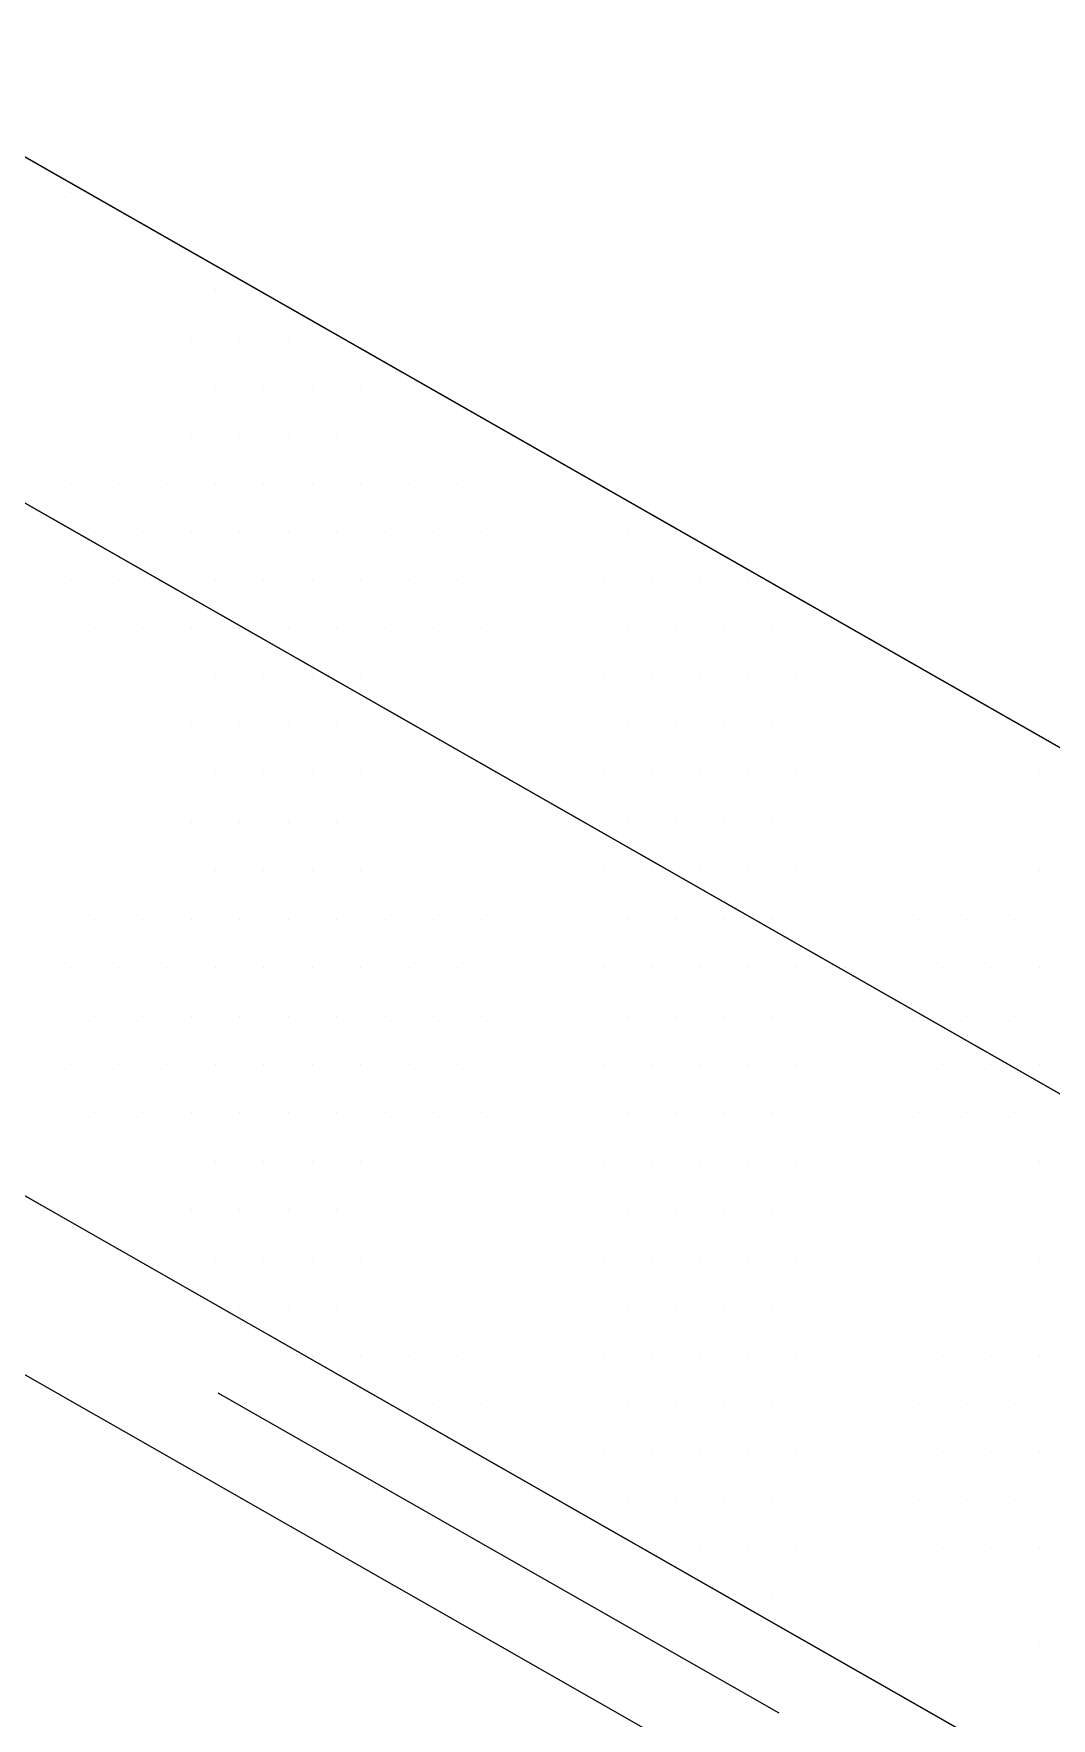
# Model space of a CAD drawing. Extents: x -1279 to 5791, y -3809 to 1769.
# Drawn here: x 777.91 to 806.26, y -2512.97 to -2466.01 of the extents above; entities that cross this region are included whole.
import ezdxf

# ---------------------------------------------------------------- set-up
doc = ezdxf.new("R2010")
doc.units = 0
doc.header["$MEASUREMENT"] = 0
doc.linetypes.add('AI-Linetype-46', pattern=[27, 18, -9])
for name, color, linetype, lineweight in [('.ATI-HATCH', 7, 'Continuous', 0), ('G-ANNO-TTLB', 7, 'Continuous', 0), ('TYVEK', 7, 'Continuous', 0)]:
    doc.layers.add(name, color=color, linetype=linetype, lineweight=lineweight)

# ---------------------------------------------------------------- blocks, each defined once
blk = doc.blocks.new('Block_79')
at = {"layer": '.ATI-HATCH'}
for points, knots in [([(763.448, -2461.326), (763.448, -2461.326), (755.049, -2466.185), (755.049, -2466.185), (755.049, -2466.185), (827.469, -2507.538), (827.469, -2507.538), (827.469, -2507.538), (828.188, -2498.294), (828.188, -2498.294), (828.188, -2498.294), (763.448, -2461.326), (763.448, -2461.326)], [0, 0, 0, 0, 1, 1, 1, 2, 2, 2, 3, 3, 3, 4, 4, 4, 4]), ([(755.049, -2466.185), (755.049, -2466.185), (746.651, -2471.044), (746.651, -2471.044), (746.651, -2471.044), (738.252, -2475.902), (738.252, -2475.902), (738.252, -2475.902), (872.648, -2552.645), (872.648, -2552.645), (872.648, -2552.645), (889.444, -2542.927), (889.444, -2542.927), (889.444, -2542.927), (755.049, -2466.185), (755.049, -2466.185)], [0, 0, 0, 0, 1, 1, 1, 2, 2, 2, 3, 3, 3, 4, 4, 4, 5, 5, 5, 5])]:
    blk.add_open_spline(points, degree=3, knots=knots, dxfattribs=at)
at = {"layer": '.ATI-HATCH', "color": 8, "lineweight": 0, "true_color": 0x808080}
for points in [[(778.926, -2470.444), (778.926, -2470.444), (778.926, -2470.444), (778.926, -2470.444)], [(778.251, -2471.794), (778.251, -2471.794), (778.251, -2471.794), (778.251, -2471.794)], [(779.601, -2471.794), (779.601, -2471.794), (779.601, -2471.794), (779.601, -2471.794)], [(780.951, -2471.794), (780.951, -2471.794), (780.951, -2471.794), (780.951, -2471.794)], [(778.926, -2473.144), (778.926, -2473.144), (778.926, -2473.144), (778.926, -2473.144)], [(780.276, -2473.144), (780.276, -2473.144), (780.276, -2473.144), (780.276, -2473.144)], [(781.626, -2473.144), (781.626, -2473.144), (781.626, -2473.144), (781.626, -2473.144)], [(782.976, -2473.144), (782.976, -2473.144), (782.976, -2473.144), (782.976, -2473.144)], [(778.251, -2474.494), (778.251, -2474.494), (778.251, -2474.494), (778.251, -2474.494)], [(779.601, -2474.494), (779.601, -2474.494), (779.601, -2474.494), (779.601, -2474.494)], [(780.951, -2474.494), (780.951, -2474.494), (780.951, -2474.494), (780.951, -2474.494)], [(782.301, -2474.494), (782.301, -2474.494), (782.301, -2474.494), (782.301, -2474.494)], [(783.651, -2474.494), (783.651, -2474.494), (783.651, -2474.494), (783.651, -2474.494)], [(785.001, -2474.494), (785.001, -2474.494), (785.001, -2474.494), (785.001, -2474.494)], [(786.351, -2474.494), (786.351, -2474.494), (786.351, -2474.494), (786.351, -2474.494)], [(778.926, -2475.844), (778.926, -2475.844), (778.926, -2475.844), (778.926, -2475.844)], [(780.276, -2475.844), (780.276, -2475.844), (780.276, -2475.844), (780.276, -2475.844)], [(781.626, -2475.844), (781.626, -2475.844), (781.626, -2475.844), (781.626, -2475.844)], [(782.976, -2475.844), (782.976, -2475.844), (782.976, -2475.844), (782.976, -2475.844)], [(784.326, -2475.844), (784.326, -2475.844), (784.326, -2475.844), (784.326, -2475.844)], [(785.676, -2475.844), (785.676, -2475.844), (785.676, -2475.844), (785.676, -2475.844)], [(787.026, -2475.844), (787.026, -2475.844), (787.026, -2475.844), (787.026, -2475.844)], [(788.376, -2475.844), (788.376, -2475.844), (788.376, -2475.844), (788.376, -2475.844)], [(778.251, -2477.194), (778.251, -2477.194), (778.251, -2477.194), (778.251, -2477.194)], [(779.601, -2477.194), (779.601, -2477.194), (779.601, -2477.194), (779.601, -2477.194)], [(780.951, -2477.194), (780.951, -2477.194), (780.951, -2477.194), (780.951, -2477.194)], [(782.301, -2477.194), (782.301, -2477.194), (782.301, -2477.194), (782.301, -2477.194)], [(783.651, -2477.194), (783.651, -2477.194), (783.651, -2477.194), (783.651, -2477.194)], [(785.001, -2477.194), (785.001, -2477.194), (785.001, -2477.194), (785.001, -2477.194)], [(786.351, -2477.194), (786.351, -2477.194), (786.351, -2477.194), (786.351, -2477.194)], [(787.701, -2477.194), (787.701, -2477.194), (787.701, -2477.194), (787.701, -2477.194)], [(789.051, -2477.194), (789.051, -2477.194), (789.051, -2477.194), (789.051, -2477.194)], [(790.401, -2477.194), (790.401, -2477.194), (790.401, -2477.194), (790.401, -2477.194)], [(778.926, -2478.544), (778.926, -2478.544), (778.926, -2478.544), (778.926, -2478.544)], [(780.276, -2478.544), (780.276, -2478.544), (780.276, -2478.544), (780.276, -2478.544)], [(781.626, -2478.544), (781.626, -2478.544), (781.626, -2478.544), (781.626, -2478.544)], [(782.976, -2478.544), (782.976, -2478.544), (782.976, -2478.544), (782.976, -2478.544)], [(784.326, -2478.544), (784.326, -2478.544), (784.326, -2478.544), (784.326, -2478.544)], [(785.676, -2478.544), (785.676, -2478.544), (785.676, -2478.544), (785.676, -2478.544)], [(787.026, -2478.544), (787.026, -2478.544), (787.026, -2478.544), (787.026, -2478.544)], [(788.376, -2478.544), (788.376, -2478.544), (788.376, -2478.544), (788.376, -2478.544)], [(789.726, -2478.544), (789.726, -2478.544), (789.726, -2478.544), (789.726, -2478.544)], [(791.076, -2478.544), (791.076, -2478.544), (791.076, -2478.544), (791.076, -2478.544)], [(792.426, -2478.544), (792.426, -2478.544), (792.426, -2478.544), (792.426, -2478.544)], [(778.251, -2479.894), (778.251, -2479.894), (778.251, -2479.894), (778.251, -2479.894)], [(779.601, -2479.894), (779.601, -2479.894), (779.601, -2479.894), (779.601, -2479.894)], [(780.951, -2479.894), (780.951, -2479.894), (780.951, -2479.894), (780.951, -2479.894)], [(782.301, -2479.894), (782.301, -2479.894), (782.301, -2479.894), (782.301, -2479.894)], [(783.651, -2479.894), (783.651, -2479.894), (783.651, -2479.894), (783.651, -2479.894)], [(785.001, -2479.894), (785.001, -2479.894), (785.001, -2479.894), (785.001, -2479.894)], [(786.351, -2479.894), (786.351, -2479.894), (786.351, -2479.894), (786.351, -2479.894)], [(787.701, -2479.894), (787.701, -2479.894), (787.701, -2479.894), (787.701, -2479.894)], [(789.051, -2479.894), (789.051, -2479.894), (789.051, -2479.894), (789.051, -2479.894)], [(790.401, -2479.894), (790.401, -2479.894), (790.401, -2479.894), (790.401, -2479.894)], [(791.751, -2479.894), (791.751, -2479.894), (791.751, -2479.894), (791.751, -2479.894)], [(793.101, -2479.894), (793.101, -2479.894), (793.101, -2479.894), (793.101, -2479.894)], [(794.451, -2479.894), (794.451, -2479.894), (794.451, -2479.894), (794.451, -2479.894)], [(795.801, -2479.894), (795.801, -2479.894), (795.801, -2479.894), (795.801, -2479.894)], [(778.926, -2481.244), (778.926, -2481.244), (778.926, -2481.244), (778.926, -2481.244)], [(780.276, -2481.244), (780.276, -2481.244), (780.276, -2481.244), (780.276, -2481.244)], [(781.626, -2481.244), (781.626, -2481.244), (781.626, -2481.244), (781.626, -2481.244)], [(782.976, -2481.244), (782.976, -2481.244), (782.976, -2481.244), (782.976, -2481.244)], [(784.326, -2481.244), (784.326, -2481.244), (784.326, -2481.244), (784.326, -2481.244)], [(785.676, -2481.244), (785.676, -2481.244), (785.676, -2481.244), (785.676, -2481.244)], [(787.026, -2481.244), (787.026, -2481.244), (787.026, -2481.244), (787.026, -2481.244)], [(788.376, -2481.244), (788.376, -2481.244), (788.376, -2481.244), (788.376, -2481.244)], [(789.726, -2481.244), (789.726, -2481.244), (789.726, -2481.244), (789.726, -2481.244)], [(791.076, -2481.244), (791.076, -2481.244), (791.076, -2481.244), (791.076, -2481.244)], [(792.426, -2481.244), (792.426, -2481.244), (792.426, -2481.244), (792.426, -2481.244)], [(793.776, -2481.244), (793.776, -2481.244), (793.776, -2481.244), (793.776, -2481.244)], [(795.126, -2481.244), (795.126, -2481.244), (795.126, -2481.244), (795.126, -2481.244)], [(796.476, -2481.244), (796.476, -2481.244), (796.476, -2481.244), (796.476, -2481.244)], [(797.826, -2481.244), (797.826, -2481.244), (797.826, -2481.244), (797.826, -2481.244)], [(778.251, -2482.594), (778.251, -2482.594), (778.251, -2482.594), (778.251, -2482.594)], [(779.601, -2482.594), (779.601, -2482.594), (779.601, -2482.594), (779.601, -2482.594)], [(780.951, -2482.594), (780.951, -2482.594), (780.951, -2482.594), (780.951, -2482.594)], [(782.301, -2482.594), (782.301, -2482.594), (782.301, -2482.594), (782.301, -2482.594)], [(783.651, -2482.594), (783.651, -2482.594), (783.651, -2482.594), (783.651, -2482.594)], [(785.001, -2482.594), (785.001, -2482.594), (785.001, -2482.594), (785.001, -2482.594)], [(786.351, -2482.594), (786.351, -2482.594), (786.351, -2482.594), (786.351, -2482.594)], [(787.701, -2482.594), (787.701, -2482.594), (787.701, -2482.594), (787.701, -2482.594)], [(789.051, -2482.594), (789.051, -2482.594), (789.051, -2482.594), (789.051, -2482.594)], [(790.401, -2482.594), (790.401, -2482.594), (790.401, -2482.594), (790.401, -2482.594)], [(791.751, -2482.594), (791.751, -2482.594), (791.751, -2482.594), (791.751, -2482.594)], [(793.101, -2482.594), (793.101, -2482.594), (793.101, -2482.594), (793.101, -2482.594)], [(794.451, -2482.594), (794.451, -2482.594), (794.451, -2482.594), (794.451, -2482.594)], [(795.801, -2482.594), (795.801, -2482.594), (795.801, -2482.594), (795.801, -2482.594)], [(797.151, -2482.594), (797.151, -2482.594), (797.151, -2482.594), (797.151, -2482.594)], [(798.501, -2482.594), (798.501, -2482.594), (798.501, -2482.594), (798.501, -2482.594)], [(799.851, -2482.594), (799.851, -2482.594), (799.851, -2482.594), (799.851, -2482.594)], [(778.926, -2483.944), (778.926, -2483.944), (778.926, -2483.944), (778.926, -2483.944)], [(780.276, -2483.944), (780.276, -2483.944), (780.276, -2483.944), (780.276, -2483.944)], [(781.626, -2483.944), (781.626, -2483.944), (781.626, -2483.944), (781.626, -2483.944)], [(782.976, -2483.944), (782.976, -2483.944), (782.976, -2483.944), (782.976, -2483.944)], [(784.326, -2483.944), (784.326, -2483.944), (784.326, -2483.944), (784.326, -2483.944)], [(785.676, -2483.944), (785.676, -2483.944), (785.676, -2483.944), (785.676, -2483.944)], [(787.026, -2483.944), (787.026, -2483.944), (787.026, -2483.944), (787.026, -2483.944)], [(788.376, -2483.944), (788.376, -2483.944), (788.376, -2483.944), (788.376, -2483.944)], [(789.726, -2483.944), (789.726, -2483.944), (789.726, -2483.944), (789.726, -2483.944)], [(791.076, -2483.944), (791.076, -2483.944), (791.076, -2483.944), (791.076, -2483.944)], [(792.426, -2483.944), (792.426, -2483.944), (792.426, -2483.944), (792.426, -2483.944)], [(793.776, -2483.944), (793.776, -2483.944), (793.776, -2483.944), (793.776, -2483.944)], [(795.126, -2483.944), (795.126, -2483.944), (795.126, -2483.944), (795.126, -2483.944)], [(796.476, -2483.944), (796.476, -2483.944), (796.476, -2483.944), (796.476, -2483.944)], [(797.826, -2483.944), (797.826, -2483.944), (797.826, -2483.944), (797.826, -2483.944)], [(799.176, -2483.944), (799.176, -2483.944), (799.176, -2483.944), (799.176, -2483.944)], [(800.526, -2483.944), (800.526, -2483.944), (800.526, -2483.944), (800.526, -2483.944)], [(801.876, -2483.944), (801.876, -2483.944), (801.876, -2483.944), (801.876, -2483.944)], [(778.251, -2485.294), (778.251, -2485.294), (778.251, -2485.294), (778.251, -2485.294)], [(779.601, -2485.294), (779.601, -2485.294), (779.601, -2485.294), (779.601, -2485.294)], [(780.951, -2485.294), (780.951, -2485.294), (780.951, -2485.294), (780.951, -2485.294)], [(782.301, -2485.294), (782.301, -2485.294), (782.301, -2485.294), (782.301, -2485.294)], [(783.651, -2485.294), (783.651, -2485.294), (783.651, -2485.294), (783.651, -2485.294)], [(785.001, -2485.294), (785.001, -2485.294), (785.001, -2485.294), (785.001, -2485.294)], [(786.351, -2485.294), (786.351, -2485.294), (786.351, -2485.294), (786.351, -2485.294)], [(787.701, -2485.294), (787.701, -2485.294), (787.701, -2485.294), (787.701, -2485.294)], [(789.051, -2485.294), (789.051, -2485.294), (789.051, -2485.294), (789.051, -2485.294)], [(790.401, -2485.294), (790.401, -2485.294), (790.401, -2485.294), (790.401, -2485.294)], [(791.751, -2485.294), (791.751, -2485.294), (791.751, -2485.294), (791.751, -2485.294)], [(793.101, -2485.294), (793.101, -2485.294), (793.101, -2485.294), (793.101, -2485.294)], [(794.451, -2485.294), (794.451, -2485.294), (794.451, -2485.294), (794.451, -2485.294)], [(795.801, -2485.294), (795.801, -2485.294), (795.801, -2485.294), (795.801, -2485.294)], [(797.151, -2485.294), (797.151, -2485.294), (797.151, -2485.294), (797.151, -2485.294)], [(798.501, -2485.294), (798.501, -2485.294), (798.501, -2485.294), (798.501, -2485.294)], [(799.851, -2485.294), (799.851, -2485.294), (799.851, -2485.294), (799.851, -2485.294)], [(801.201, -2485.294), (801.201, -2485.294), (801.201, -2485.294), (801.201, -2485.294)], [(802.551, -2485.294), (802.551, -2485.294), (802.551, -2485.294), (802.551, -2485.294)], [(803.901, -2485.294), (803.901, -2485.294), (803.901, -2485.294), (803.901, -2485.294)], [(805.251, -2485.294), (805.251, -2485.294), (805.251, -2485.294), (805.251, -2485.294)], [(778.926, -2486.644), (778.926, -2486.644), (778.926, -2486.644), (778.926, -2486.644)], [(780.276, -2486.644), (780.276, -2486.644), (780.276, -2486.644), (780.276, -2486.644)], [(781.626, -2486.644), (781.626, -2486.644), (781.626, -2486.644), (781.626, -2486.644)], [(782.976, -2486.644), (782.976, -2486.644), (782.976, -2486.644), (782.976, -2486.644)], [(784.326, -2486.644), (784.326, -2486.644), (784.326, -2486.644), (784.326, -2486.644)], [(785.676, -2486.644), (785.676, -2486.644), (785.676, -2486.644), (785.676, -2486.644)], [(787.026, -2486.644), (787.026, -2486.644), (787.026, -2486.644), (787.026, -2486.644)], [(788.376, -2486.644), (788.376, -2486.644), (788.376, -2486.644), (788.376, -2486.644)], [(789.726, -2486.644), (789.726, -2486.644), (789.726, -2486.644), (789.726, -2486.644)], [(791.076, -2486.644), (791.076, -2486.644), (791.076, -2486.644), (791.076, -2486.644)], [(792.426, -2486.644), (792.426, -2486.644), (792.426, -2486.644), (792.426, -2486.644)], [(793.776, -2486.644), (793.776, -2486.644), (793.776, -2486.644), (793.776, -2486.644)], [(795.126, -2486.644), (795.126, -2486.644), (795.126, -2486.644), (795.126, -2486.644)], [(796.476, -2486.644), (796.476, -2486.644), (796.476, -2486.644), (796.476, -2486.644)], [(797.826, -2486.644), (797.826, -2486.644), (797.826, -2486.644), (797.826, -2486.644)], [(799.176, -2486.644), (799.176, -2486.644), (799.176, -2486.644), (799.176, -2486.644)], [(800.526, -2486.644), (800.526, -2486.644), (800.526, -2486.644), (800.526, -2486.644)], [(801.876, -2486.644), (801.876, -2486.644), (801.876, -2486.644), (801.876, -2486.644)], [(803.226, -2486.644), (803.226, -2486.644), (803.226, -2486.644), (803.226, -2486.644)], [(804.576, -2486.644), (804.576, -2486.644), (804.576, -2486.644), (804.576, -2486.644)], [(805.926, -2486.644), (805.926, -2486.644), (805.926, -2486.644), (805.926, -2486.644)], [(778.251, -2487.994), (778.251, -2487.994), (778.251, -2487.994), (778.251, -2487.994)], [(779.601, -2487.994), (779.601, -2487.994), (779.601, -2487.994), (779.601, -2487.994)], [(780.951, -2487.994), (780.951, -2487.994), (780.951, -2487.994), (780.951, -2487.994)], [(782.301, -2487.994), (782.301, -2487.994), (782.301, -2487.994), (782.301, -2487.994)], [(783.651, -2487.994), (783.651, -2487.994), (783.651, -2487.994), (783.651, -2487.994)], [(785.001, -2487.994), (785.001, -2487.994), (785.001, -2487.994), (785.001, -2487.994)], [(786.351, -2487.994), (786.351, -2487.994), (786.351, -2487.994), (786.351, -2487.994)], [(787.701, -2487.994), (787.701, -2487.994), (787.701, -2487.994), (787.701, -2487.994)], [(789.051, -2487.994), (789.051, -2487.994), (789.051, -2487.994), (789.051, -2487.994)], [(790.401, -2487.994), (790.401, -2487.994), (790.401, -2487.994), (790.401, -2487.994)], [(791.751, -2487.994), (791.751, -2487.994), (791.751, -2487.994), (791.751, -2487.994)], [(793.101, -2487.994), (793.101, -2487.994), (793.101, -2487.994), (793.101, -2487.994)], [(794.451, -2487.994), (794.451, -2487.994), (794.451, -2487.994), (794.451, -2487.994)], [(795.801, -2487.994), (795.801, -2487.994), (795.801, -2487.994), (795.801, -2487.994)], [(797.151, -2487.994), (797.151, -2487.994), (797.151, -2487.994), (797.151, -2487.994)], [(798.501, -2487.994), (798.501, -2487.994), (798.501, -2487.994), (798.501, -2487.994)], [(799.851, -2487.994), (799.851, -2487.994), (799.851, -2487.994), (799.851, -2487.994)], [(801.201, -2487.994), (801.201, -2487.994), (801.201, -2487.994), (801.201, -2487.994)], [(802.551, -2487.994), (802.551, -2487.994), (802.551, -2487.994), (802.551, -2487.994)], [(803.901, -2487.994), (803.901, -2487.994), (803.901, -2487.994), (803.901, -2487.994)], [(805.251, -2487.994), (805.251, -2487.994), (805.251, -2487.994), (805.251, -2487.994)], [(778.926, -2489.344), (778.926, -2489.344), (778.926, -2489.344), (778.926, -2489.344)], [(780.276, -2489.344), (780.276, -2489.344), (780.276, -2489.344), (780.276, -2489.344)], [(781.626, -2489.344), (781.626, -2489.344), (781.626, -2489.344), (781.626, -2489.344)], [(782.976, -2489.344), (782.976, -2489.344), (782.976, -2489.344), (782.976, -2489.344)], [(784.326, -2489.344), (784.326, -2489.344), (784.326, -2489.344), (784.326, -2489.344)], [(785.676, -2489.344), (785.676, -2489.344), (785.676, -2489.344), (785.676, -2489.344)], [(787.026, -2489.344), (787.026, -2489.344), (787.026, -2489.344), (787.026, -2489.344)], [(788.376, -2489.344), (788.376, -2489.344), (788.376, -2489.344), (788.376, -2489.344)], [(789.726, -2489.344), (789.726, -2489.344), (789.726, -2489.344), (789.726, -2489.344)], [(791.076, -2489.344), (791.076, -2489.344), (791.076, -2489.344), (791.076, -2489.344)], [(792.426, -2489.344), (792.426, -2489.344), (792.426, -2489.344), (792.426, -2489.344)], [(793.776, -2489.344), (793.776, -2489.344), (793.776, -2489.344), (793.776, -2489.344)], [(795.126, -2489.344), (795.126, -2489.344), (795.126, -2489.344), (795.126, -2489.344)], [(796.476, -2489.344), (796.476, -2489.344), (796.476, -2489.344), (796.476, -2489.344)], [(797.826, -2489.344), (797.826, -2489.344), (797.826, -2489.344), (797.826, -2489.344)], [(799.176, -2489.344), (799.176, -2489.344), (799.176, -2489.344), (799.176, -2489.344)], [(800.526, -2489.344), (800.526, -2489.344), (800.526, -2489.344), (800.526, -2489.344)], [(801.876, -2489.344), (801.876, -2489.344), (801.876, -2489.344), (801.876, -2489.344)], [(803.226, -2489.344), (803.226, -2489.344), (803.226, -2489.344), (803.226, -2489.344)], [(804.576, -2489.344), (804.576, -2489.344), (804.576, -2489.344), (804.576, -2489.344)], [(805.926, -2489.344), (805.926, -2489.344), (805.926, -2489.344), (805.926, -2489.344)], [(778.251, -2490.694), (778.251, -2490.694), (778.251, -2490.694), (778.251, -2490.694)], [(779.601, -2490.694), (779.601, -2490.694), (779.601, -2490.694), (779.601, -2490.694)], [(780.951, -2490.694), (780.951, -2490.694), (780.951, -2490.694), (780.951, -2490.694)], [(782.301, -2490.694), (782.301, -2490.694), (782.301, -2490.694), (782.301, -2490.694)], [(783.651, -2490.694), (783.651, -2490.694), (783.651, -2490.694), (783.651, -2490.694)], [(785.001, -2490.694), (785.001, -2490.694), (785.001, -2490.694), (785.001, -2490.694)], [(786.351, -2490.694), (786.351, -2490.694), (786.351, -2490.694), (786.351, -2490.694)], [(787.701, -2490.694), (787.701, -2490.694), (787.701, -2490.694), (787.701, -2490.694)], [(789.051, -2490.694), (789.051, -2490.694), (789.051, -2490.694), (789.051, -2490.694)], [(790.401, -2490.694), (790.401, -2490.694), (790.401, -2490.694), (790.401, -2490.694)], [(791.751, -2490.694), (791.751, -2490.694), (791.751, -2490.694), (791.751, -2490.694)], [(793.101, -2490.694), (793.101, -2490.694), (793.101, -2490.694), (793.101, -2490.694)], [(794.451, -2490.694), (794.451, -2490.694), (794.451, -2490.694), (794.451, -2490.694)], [(795.801, -2490.694), (795.801, -2490.694), (795.801, -2490.694), (795.801, -2490.694)], [(797.151, -2490.694), (797.151, -2490.694), (797.151, -2490.694), (797.151, -2490.694)], [(798.501, -2490.694), (798.501, -2490.694), (798.501, -2490.694), (798.501, -2490.694)], [(799.851, -2490.694), (799.851, -2490.694), (799.851, -2490.694), (799.851, -2490.694)], [(801.201, -2490.694), (801.201, -2490.694), (801.201, -2490.694), (801.201, -2490.694)], [(802.551, -2490.694), (802.551, -2490.694), (802.551, -2490.694), (802.551, -2490.694)], [(803.901, -2490.694), (803.901, -2490.694), (803.901, -2490.694), (803.901, -2490.694)], [(805.251, -2490.694), (805.251, -2490.694), (805.251, -2490.694), (805.251, -2490.694)], [(778.926, -2492.044), (778.926, -2492.044), (778.926, -2492.044), (778.926, -2492.044)], [(780.276, -2492.044), (780.276, -2492.044), (780.276, -2492.044), (780.276, -2492.044)], [(781.626, -2492.044), (781.626, -2492.044), (781.626, -2492.044), (781.626, -2492.044)], [(782.976, -2492.044), (782.976, -2492.044), (782.976, -2492.044), (782.976, -2492.044)], [(784.326, -2492.044), (784.326, -2492.044), (784.326, -2492.044), (784.326, -2492.044)], [(785.676, -2492.044), (785.676, -2492.044), (785.676, -2492.044), (785.676, -2492.044)], [(787.026, -2492.044), (787.026, -2492.044), (787.026, -2492.044), (787.026, -2492.044)], [(788.376, -2492.044), (788.376, -2492.044), (788.376, -2492.044), (788.376, -2492.044)], [(789.726, -2492.044), (789.726, -2492.044), (789.726, -2492.044), (789.726, -2492.044)], [(791.076, -2492.044), (791.076, -2492.044), (791.076, -2492.044), (791.076, -2492.044)], [(792.426, -2492.044), (792.426, -2492.044), (792.426, -2492.044), (792.426, -2492.044)], [(793.776, -2492.044), (793.776, -2492.044), (793.776, -2492.044), (793.776, -2492.044)], [(795.126, -2492.044), (795.126, -2492.044), (795.126, -2492.044), (795.126, -2492.044)], [(796.476, -2492.044), (796.476, -2492.044), (796.476, -2492.044), (796.476, -2492.044)], [(797.826, -2492.044), (797.826, -2492.044), (797.826, -2492.044), (797.826, -2492.044)], [(799.176, -2492.044), (799.176, -2492.044), (799.176, -2492.044), (799.176, -2492.044)], [(800.526, -2492.044), (800.526, -2492.044), (800.526, -2492.044), (800.526, -2492.044)], [(801.876, -2492.044), (801.876, -2492.044), (801.876, -2492.044), (801.876, -2492.044)], [(803.226, -2492.044), (803.226, -2492.044), (803.226, -2492.044), (803.226, -2492.044)], [(804.576, -2492.044), (804.576, -2492.044), (804.576, -2492.044), (804.576, -2492.044)], [(805.926, -2492.044), (805.926, -2492.044), (805.926, -2492.044), (805.926, -2492.044)], [(778.251, -2493.394), (778.251, -2493.394), (778.251, -2493.394), (778.251, -2493.394)], [(779.601, -2493.394), (779.601, -2493.394), (779.601, -2493.394), (779.601, -2493.394)], [(780.951, -2493.394), (780.951, -2493.394), (780.951, -2493.394), (780.951, -2493.394)], [(782.301, -2493.394), (782.301, -2493.394), (782.301, -2493.394), (782.301, -2493.394)], [(783.651, -2493.394), (783.651, -2493.394), (783.651, -2493.394), (783.651, -2493.394)], [(785.001, -2493.394), (785.001, -2493.394), (785.001, -2493.394), (785.001, -2493.394)], [(786.351, -2493.394), (786.351, -2493.394), (786.351, -2493.394), (786.351, -2493.394)], [(787.701, -2493.394), (787.701, -2493.394), (787.701, -2493.394), (787.701, -2493.394)], [(789.051, -2493.394), (789.051, -2493.394), (789.051, -2493.394), (789.051, -2493.394)], [(790.401, -2493.394), (790.401, -2493.394), (790.401, -2493.394), (790.401, -2493.394)], [(791.751, -2493.394), (791.751, -2493.394), (791.751, -2493.394), (791.751, -2493.394)], [(793.101, -2493.394), (793.101, -2493.394), (793.101, -2493.394), (793.101, -2493.394)], [(794.451, -2493.394), (794.451, -2493.394), (794.451, -2493.394), (794.451, -2493.394)], [(795.801, -2493.394), (795.801, -2493.394), (795.801, -2493.394), (795.801, -2493.394)], [(797.151, -2493.394), (797.151, -2493.394), (797.151, -2493.394), (797.151, -2493.394)], [(798.501, -2493.394), (798.501, -2493.394), (798.501, -2493.394), (798.501, -2493.394)], [(799.851, -2493.394), (799.851, -2493.394), (799.851, -2493.394), (799.851, -2493.394)], [(801.201, -2493.394), (801.201, -2493.394), (801.201, -2493.394), (801.201, -2493.394)], [(802.551, -2493.394), (802.551, -2493.394), (802.551, -2493.394), (802.551, -2493.394)], [(803.901, -2493.394), (803.901, -2493.394), (803.901, -2493.394), (803.901, -2493.394)], [(805.251, -2493.394), (805.251, -2493.394), (805.251, -2493.394), (805.251, -2493.394)], [(778.926, -2494.744), (778.926, -2494.744), (778.926, -2494.744), (778.926, -2494.744)], [(780.276, -2494.744), (780.276, -2494.744), (780.276, -2494.744), (780.276, -2494.744)], [(781.626, -2494.744), (781.626, -2494.744), (781.626, -2494.744), (781.626, -2494.744)], [(782.976, -2494.744), (782.976, -2494.744), (782.976, -2494.744), (782.976, -2494.744)], [(784.326, -2494.744), (784.326, -2494.744), (784.326, -2494.744), (784.326, -2494.744)], [(785.676, -2494.744), (785.676, -2494.744), (785.676, -2494.744), (785.676, -2494.744)], [(787.026, -2494.744), (787.026, -2494.744), (787.026, -2494.744), (787.026, -2494.744)], [(788.376, -2494.744), (788.376, -2494.744), (788.376, -2494.744), (788.376, -2494.744)], [(789.726, -2494.744), (789.726, -2494.744), (789.726, -2494.744), (789.726, -2494.744)], [(791.076, -2494.744), (791.076, -2494.744), (791.076, -2494.744), (791.076, -2494.744)], [(792.426, -2494.744), (792.426, -2494.744), (792.426, -2494.744), (792.426, -2494.744)], [(793.776, -2494.744), (793.776, -2494.744), (793.776, -2494.744), (793.776, -2494.744)], [(795.126, -2494.744), (795.126, -2494.744), (795.126, -2494.744), (795.126, -2494.744)], [(796.476, -2494.744), (796.476, -2494.744), (796.476, -2494.744), (796.476, -2494.744)], [(797.826, -2494.744), (797.826, -2494.744), (797.826, -2494.744), (797.826, -2494.744)], [(799.176, -2494.744), (799.176, -2494.744), (799.176, -2494.744), (799.176, -2494.744)], [(800.526, -2494.744), (800.526, -2494.744), (800.526, -2494.744), (800.526, -2494.744)], [(801.876, -2494.744), (801.876, -2494.744), (801.876, -2494.744), (801.876, -2494.744)], [(803.226, -2494.744), (803.226, -2494.744), (803.226, -2494.744), (803.226, -2494.744)], [(804.576, -2494.744), (804.576, -2494.744), (804.576, -2494.744), (804.576, -2494.744)], [(805.926, -2494.744), (805.926, -2494.744), (805.926, -2494.744), (805.926, -2494.744)], [(778.251, -2496.094), (778.251, -2496.094), (778.251, -2496.094), (778.251, -2496.094)], [(779.601, -2496.094), (779.601, -2496.094), (779.601, -2496.094), (779.601, -2496.094)], [(780.951, -2496.094), (780.951, -2496.094), (780.951, -2496.094), (780.951, -2496.094)], [(782.301, -2496.094), (782.301, -2496.094), (782.301, -2496.094), (782.301, -2496.094)], [(783.651, -2496.094), (783.651, -2496.094), (783.651, -2496.094), (783.651, -2496.094)], [(785.001, -2496.094), (785.001, -2496.094), (785.001, -2496.094), (785.001, -2496.094)], [(786.351, -2496.094), (786.351, -2496.094), (786.351, -2496.094), (786.351, -2496.094)], [(787.701, -2496.094), (787.701, -2496.094), (787.701, -2496.094), (787.701, -2496.094)], [(789.051, -2496.094), (789.051, -2496.094), (789.051, -2496.094), (789.051, -2496.094)], [(790.401, -2496.094), (790.401, -2496.094), (790.401, -2496.094), (790.401, -2496.094)], [(791.751, -2496.094), (791.751, -2496.094), (791.751, -2496.094), (791.751, -2496.094)], [(793.101, -2496.094), (793.101, -2496.094), (793.101, -2496.094), (793.101, -2496.094)], [(794.451, -2496.094), (794.451, -2496.094), (794.451, -2496.094), (794.451, -2496.094)], [(795.801, -2496.094), (795.801, -2496.094), (795.801, -2496.094), (795.801, -2496.094)], [(797.151, -2496.094), (797.151, -2496.094), (797.151, -2496.094), (797.151, -2496.094)], [(798.501, -2496.094), (798.501, -2496.094), (798.501, -2496.094), (798.501, -2496.094)], [(799.851, -2496.094), (799.851, -2496.094), (799.851, -2496.094), (799.851, -2496.094)], [(801.201, -2496.094), (801.201, -2496.094), (801.201, -2496.094), (801.201, -2496.094)], [(802.551, -2496.094), (802.551, -2496.094), (802.551, -2496.094), (802.551, -2496.094)], [(803.901, -2496.094), (803.901, -2496.094), (803.901, -2496.094), (803.901, -2496.094)], [(805.251, -2496.094), (805.251, -2496.094), (805.251, -2496.094), (805.251, -2496.094)], [(778.926, -2497.444), (778.926, -2497.444), (778.926, -2497.444), (778.926, -2497.444)], [(780.276, -2497.444), (780.276, -2497.444), (780.276, -2497.444), (780.276, -2497.444)], [(781.626, -2497.444), (781.626, -2497.444), (781.626, -2497.444), (781.626, -2497.444)], [(782.976, -2497.444), (782.976, -2497.444), (782.976, -2497.444), (782.976, -2497.444)], [(784.326, -2497.444), (784.326, -2497.444), (784.326, -2497.444), (784.326, -2497.444)], [(785.676, -2497.444), (785.676, -2497.444), (785.676, -2497.444), (785.676, -2497.444)], [(787.026, -2497.444), (787.026, -2497.444), (787.026, -2497.444), (787.026, -2497.444)], [(788.376, -2497.444), (788.376, -2497.444), (788.376, -2497.444), (788.376, -2497.444)], [(789.726, -2497.444), (789.726, -2497.444), (789.726, -2497.444), (789.726, -2497.444)], [(791.076, -2497.444), (791.076, -2497.444), (791.076, -2497.444), (791.076, -2497.444)], [(792.426, -2497.444), (792.426, -2497.444), (792.426, -2497.444), (792.426, -2497.444)], [(793.776, -2497.444), (793.776, -2497.444), (793.776, -2497.444), (793.776, -2497.444)], [(795.126, -2497.444), (795.126, -2497.444), (795.126, -2497.444), (795.126, -2497.444)], [(796.476, -2497.444), (796.476, -2497.444), (796.476, -2497.444), (796.476, -2497.444)], [(797.826, -2497.444), (797.826, -2497.444), (797.826, -2497.444), (797.826, -2497.444)], [(799.176, -2497.444), (799.176, -2497.444), (799.176, -2497.444), (799.176, -2497.444)], [(800.526, -2497.444), (800.526, -2497.444), (800.526, -2497.444), (800.526, -2497.444)], [(801.876, -2497.444), (801.876, -2497.444), (801.876, -2497.444), (801.876, -2497.444)], [(803.226, -2497.444), (803.226, -2497.444), (803.226, -2497.444), (803.226, -2497.444)], [(804.576, -2497.444), (804.576, -2497.444), (804.576, -2497.444), (804.576, -2497.444)], [(805.926, -2497.444), (805.926, -2497.444), (805.926, -2497.444), (805.926, -2497.444)], [(779.601, -2498.794), (779.601, -2498.794), (779.601, -2498.794), (779.601, -2498.794)], [(780.951, -2498.794), (780.951, -2498.794), (780.951, -2498.794), (780.951, -2498.794)], [(782.301, -2498.794), (782.301, -2498.794), (782.301, -2498.794), (782.301, -2498.794)], [(783.651, -2498.794), (783.651, -2498.794), (783.651, -2498.794), (783.651, -2498.794)], [(785.001, -2498.794), (785.001, -2498.794), (785.001, -2498.794), (785.001, -2498.794)], [(786.351, -2498.794), (786.351, -2498.794), (786.351, -2498.794), (786.351, -2498.794)], [(787.701, -2498.794), (787.701, -2498.794), (787.701, -2498.794), (787.701, -2498.794)], [(789.051, -2498.794), (789.051, -2498.794), (789.051, -2498.794), (789.051, -2498.794)], [(790.401, -2498.794), (790.401, -2498.794), (790.401, -2498.794), (790.401, -2498.794)], [(791.751, -2498.794), (791.751, -2498.794), (791.751, -2498.794), (791.751, -2498.794)], [(793.101, -2498.794), (793.101, -2498.794), (793.101, -2498.794), (793.101, -2498.794)], [(794.451, -2498.794), (794.451, -2498.794), (794.451, -2498.794), (794.451, -2498.794)], [(795.801, -2498.794), (795.801, -2498.794), (795.801, -2498.794), (795.801, -2498.794)], [(797.151, -2498.794), (797.151, -2498.794), (797.151, -2498.794), (797.151, -2498.794)], [(798.501, -2498.794), (798.501, -2498.794), (798.501, -2498.794), (798.501, -2498.794)], [(799.851, -2498.794), (799.851, -2498.794), (799.851, -2498.794), (799.851, -2498.794)], [(801.201, -2498.794), (801.201, -2498.794), (801.201, -2498.794), (801.201, -2498.794)], [(802.551, -2498.794), (802.551, -2498.794), (802.551, -2498.794), (802.551, -2498.794)], [(803.901, -2498.794), (803.901, -2498.794), (803.901, -2498.794), (803.901, -2498.794)], [(805.251, -2498.794), (805.251, -2498.794), (805.251, -2498.794), (805.251, -2498.794)], [(781.626, -2500.144), (781.626, -2500.144), (781.626, -2500.144), (781.626, -2500.144)], [(782.976, -2500.144), (782.976, -2500.144), (782.976, -2500.144), (782.976, -2500.144)], [(784.326, -2500.144), (784.326, -2500.144), (784.326, -2500.144), (784.326, -2500.144)], [(785.676, -2500.144), (785.676, -2500.144), (785.676, -2500.144), (785.676, -2500.144)], [(787.026, -2500.144), (787.026, -2500.144), (787.026, -2500.144), (787.026, -2500.144)], [(788.376, -2500.144), (788.376, -2500.144), (788.376, -2500.144), (788.376, -2500.144)], [(789.726, -2500.144), (789.726, -2500.144), (789.726, -2500.144), (789.726, -2500.144)], [(791.076, -2500.144), (791.076, -2500.144), (791.076, -2500.144), (791.076, -2500.144)], [(792.426, -2500.144), (792.426, -2500.144), (792.426, -2500.144), (792.426, -2500.144)], [(793.776, -2500.144), (793.776, -2500.144), (793.776, -2500.144), (793.776, -2500.144)], [(795.126, -2500.144), (795.126, -2500.144), (795.126, -2500.144), (795.126, -2500.144)], [(796.476, -2500.144), (796.476, -2500.144), (796.476, -2500.144), (796.476, -2500.144)], [(797.826, -2500.144), (797.826, -2500.144), (797.826, -2500.144), (797.826, -2500.144)], [(799.176, -2500.144), (799.176, -2500.144), (799.176, -2500.144), (799.176, -2500.144)], [(800.526, -2500.144), (800.526, -2500.144), (800.526, -2500.144), (800.526, -2500.144)], [(801.876, -2500.144), (801.876, -2500.144), (801.876, -2500.144), (801.876, -2500.144)], [(803.226, -2500.144), (803.226, -2500.144), (803.226, -2500.144), (803.226, -2500.144)], [(804.576, -2500.144), (804.576, -2500.144), (804.576, -2500.144), (804.576, -2500.144)], [(805.926, -2500.144), (805.926, -2500.144), (805.926, -2500.144), (805.926, -2500.144)], [(783.651, -2501.494), (783.651, -2501.494), (783.651, -2501.494), (783.651, -2501.494)], [(785.001, -2501.494), (785.001, -2501.494), (785.001, -2501.494), (785.001, -2501.494)], [(786.351, -2501.494), (786.351, -2501.494), (786.351, -2501.494), (786.351, -2501.494)], [(787.701, -2501.494), (787.701, -2501.494), (787.701, -2501.494), (787.701, -2501.494)], [(789.051, -2501.494), (789.051, -2501.494), (789.051, -2501.494), (789.051, -2501.494)], [(790.401, -2501.494), (790.401, -2501.494), (790.401, -2501.494), (790.401, -2501.494)], [(791.751, -2501.494), (791.751, -2501.494), (791.751, -2501.494), (791.751, -2501.494)], [(793.101, -2501.494), (793.101, -2501.494), (793.101, -2501.494), (793.101, -2501.494)], [(794.451, -2501.494), (794.451, -2501.494), (794.451, -2501.494), (794.451, -2501.494)], [(795.801, -2501.494), (795.801, -2501.494), (795.801, -2501.494), (795.801, -2501.494)], [(797.151, -2501.494), (797.151, -2501.494), (797.151, -2501.494), (797.151, -2501.494)], [(798.501, -2501.494), (798.501, -2501.494), (798.501, -2501.494), (798.501, -2501.494)], [(799.851, -2501.494), (799.851, -2501.494), (799.851, -2501.494), (799.851, -2501.494)], [(801.201, -2501.494), (801.201, -2501.494), (801.201, -2501.494), (801.201, -2501.494)], [(802.551, -2501.494), (802.551, -2501.494), (802.551, -2501.494), (802.551, -2501.494)], [(803.901, -2501.494), (803.901, -2501.494), (803.901, -2501.494), (803.901, -2501.494)], [(805.251, -2501.494), (805.251, -2501.494), (805.251, -2501.494), (805.251, -2501.494)], [(785.676, -2502.844), (785.676, -2502.844), (785.676, -2502.844), (785.676, -2502.844)], [(787.026, -2502.844), (787.026, -2502.844), (787.026, -2502.844), (787.026, -2502.844)], [(788.376, -2502.844), (788.376, -2502.844), (788.376, -2502.844), (788.376, -2502.844)], [(789.726, -2502.844), (789.726, -2502.844), (789.726, -2502.844), (789.726, -2502.844)], [(791.076, -2502.844), (791.076, -2502.844), (791.076, -2502.844), (791.076, -2502.844)], [(792.426, -2502.844), (792.426, -2502.844), (792.426, -2502.844), (792.426, -2502.844)], [(793.776, -2502.844), (793.776, -2502.844), (793.776, -2502.844), (793.776, -2502.844)], [(795.126, -2502.844), (795.126, -2502.844), (795.126, -2502.844), (795.126, -2502.844)], [(796.476, -2502.844), (796.476, -2502.844), (796.476, -2502.844), (796.476, -2502.844)], [(797.826, -2502.844), (797.826, -2502.844), (797.826, -2502.844), (797.826, -2502.844)], [(799.176, -2502.844), (799.176, -2502.844), (799.176, -2502.844), (799.176, -2502.844)], [(800.526, -2502.844), (800.526, -2502.844), (800.526, -2502.844), (800.526, -2502.844)], [(801.876, -2502.844), (801.876, -2502.844), (801.876, -2502.844), (801.876, -2502.844)], [(803.226, -2502.844), (803.226, -2502.844), (803.226, -2502.844), (803.226, -2502.844)], [(804.576, -2502.844), (804.576, -2502.844), (804.576, -2502.844), (804.576, -2502.844)], [(805.926, -2502.844), (805.926, -2502.844), (805.926, -2502.844), (805.926, -2502.844)], [(789.051, -2504.194), (789.051, -2504.194), (789.051, -2504.194), (789.051, -2504.194)], [(790.401, -2504.194), (790.401, -2504.194), (790.401, -2504.194), (790.401, -2504.194)], [(791.751, -2504.194), (791.751, -2504.194), (791.751, -2504.194), (791.751, -2504.194)], [(793.101, -2504.194), (793.101, -2504.194), (793.101, -2504.194), (793.101, -2504.194)], [(794.451, -2504.194), (794.451, -2504.194), (794.451, -2504.194), (794.451, -2504.194)], [(795.801, -2504.194), (795.801, -2504.194), (795.801, -2504.194), (795.801, -2504.194)], [(797.151, -2504.194), (797.151, -2504.194), (797.151, -2504.194), (797.151, -2504.194)], [(798.501, -2504.194), (798.501, -2504.194), (798.501, -2504.194), (798.501, -2504.194)], [(799.851, -2504.194), (799.851, -2504.194), (799.851, -2504.194), (799.851, -2504.194)], [(801.201, -2504.194), (801.201, -2504.194), (801.201, -2504.194), (801.201, -2504.194)], [(802.551, -2504.194), (802.551, -2504.194), (802.551, -2504.194), (802.551, -2504.194)], [(803.901, -2504.194), (803.901, -2504.194), (803.901, -2504.194), (803.901, -2504.194)], [(805.251, -2504.194), (805.251, -2504.194), (805.251, -2504.194), (805.251, -2504.194)], [(791.076, -2505.544), (791.076, -2505.544), (791.076, -2505.544), (791.076, -2505.544)], [(792.426, -2505.544), (792.426, -2505.544), (792.426, -2505.544), (792.426, -2505.544)], [(793.776, -2505.544), (793.776, -2505.544), (793.776, -2505.544), (793.776, -2505.544)], [(795.126, -2505.544), (795.126, -2505.544), (795.126, -2505.544), (795.126, -2505.544)], [(796.476, -2505.544), (796.476, -2505.544), (796.476, -2505.544), (796.476, -2505.544)], [(797.826, -2505.544), (797.826, -2505.544), (797.826, -2505.544), (797.826, -2505.544)], [(799.176, -2505.544), (799.176, -2505.544), (799.176, -2505.544), (799.176, -2505.544)], [(800.526, -2505.544), (800.526, -2505.544), (800.526, -2505.544), (800.526, -2505.544)], [(801.876, -2505.544), (801.876, -2505.544), (801.876, -2505.544), (801.876, -2505.544)], [(803.226, -2505.544), (803.226, -2505.544), (803.226, -2505.544), (803.226, -2505.544)], [(804.576, -2505.544), (804.576, -2505.544), (804.576, -2505.544), (804.576, -2505.544)], [(805.926, -2505.544), (805.926, -2505.544), (805.926, -2505.544), (805.926, -2505.544)], [(793.101, -2506.894), (793.101, -2506.894), (793.101, -2506.894), (793.101, -2506.894)], [(794.451, -2506.894), (794.451, -2506.894), (794.451, -2506.894), (794.451, -2506.894)], [(795.801, -2506.894), (795.801, -2506.894), (795.801, -2506.894), (795.801, -2506.894)], [(797.151, -2506.894), (797.151, -2506.894), (797.151, -2506.894), (797.151, -2506.894)], [(798.501, -2506.894), (798.501, -2506.894), (798.501, -2506.894), (798.501, -2506.894)], [(799.851, -2506.894), (799.851, -2506.894), (799.851, -2506.894), (799.851, -2506.894)], [(801.201, -2506.894), (801.201, -2506.894), (801.201, -2506.894), (801.201, -2506.894)], [(802.551, -2506.894), (802.551, -2506.894), (802.551, -2506.894), (802.551, -2506.894)], [(803.901, -2506.894), (803.901, -2506.894), (803.901, -2506.894), (803.901, -2506.894)], [(805.251, -2506.894), (805.251, -2506.894), (805.251, -2506.894), (805.251, -2506.894)], [(795.126, -2508.244), (795.126, -2508.244), (795.126, -2508.244), (795.126, -2508.244)], [(796.476, -2508.244), (796.476, -2508.244), (796.476, -2508.244), (796.476, -2508.244)], [(797.826, -2508.244), (797.826, -2508.244), (797.826, -2508.244), (797.826, -2508.244)], [(799.176, -2508.244), (799.176, -2508.244), (799.176, -2508.244), (799.176, -2508.244)], [(800.526, -2508.244), (800.526, -2508.244), (800.526, -2508.244), (800.526, -2508.244)], [(801.876, -2508.244), (801.876, -2508.244), (801.876, -2508.244), (801.876, -2508.244)], [(803.226, -2508.244), (803.226, -2508.244), (803.226, -2508.244), (803.226, -2508.244)], [(804.576, -2508.244), (804.576, -2508.244), (804.576, -2508.244), (804.576, -2508.244)], [(805.926, -2508.244), (805.926, -2508.244), (805.926, -2508.244), (805.926, -2508.244)], [(798.501, -2509.594), (798.501, -2509.594), (798.501, -2509.594), (798.501, -2509.594)], [(799.851, -2509.594), (799.851, -2509.594), (799.851, -2509.594), (799.851, -2509.594)], [(801.201, -2509.594), (801.201, -2509.594), (801.201, -2509.594), (801.201, -2509.594)], [(802.551, -2509.594), (802.551, -2509.594), (802.551, -2509.594), (802.551, -2509.594)], [(803.901, -2509.594), (803.901, -2509.594), (803.901, -2509.594), (803.901, -2509.594)], [(805.251, -2509.594), (805.251, -2509.594), (805.251, -2509.594), (805.251, -2509.594)], [(800.526, -2510.944), (800.526, -2510.944), (800.526, -2510.944), (800.526, -2510.944)], [(801.876, -2510.944), (801.876, -2510.944), (801.876, -2510.944), (801.876, -2510.944)], [(803.226, -2510.944), (803.226, -2510.944), (803.226, -2510.944), (803.226, -2510.944)], [(804.576, -2510.944), (804.576, -2510.944), (804.576, -2510.944), (804.576, -2510.944)], [(805.926, -2510.944), (805.926, -2510.944), (805.926, -2510.944), (805.926, -2510.944)], [(802.551, -2512.294), (802.551, -2512.294), (802.551, -2512.294), (802.551, -2512.294)], [(803.901, -2512.294), (803.901, -2512.294), (803.901, -2512.294), (803.901, -2512.294)], [(805.251, -2512.294), (805.251, -2512.294), (805.251, -2512.294), (805.251, -2512.294)]]:
    blk.add_open_spline(points, degree=3, dxfattribs=at)

msp = doc.modelspace()

# ---------------------------------------------------------------- hatches: boundary and pattern name
at = {"layer": 'G-ANNO-TTLB', "true_color": 0xff00ff, "transparency": 33554687}
h = msp.add_hatch(color=6, dxfattribs=at)
edge = h.paths.add_edge_path()
edge.add_spline(control_points=[(1773.018, -3692.604), (1773.018, -3692.604), (-1156.5, -3692.604), (-1156.5, -3692.604), (-1156.5, -3692.604), (-1156.5, -1235.604), (-1156.5, -1235.604), (-1156.5, -1235.604), (1773.018, -1235.604), (1773.018, -1235.604), (1773.018, -1235.604), (1773.018, -3692.604), (1773.018, -3692.604)], knot_values=[0, 0, 0, 0, 1, 1, 1, 2, 2, 2, 3, 3, 3, 4, 4, 4, 4], degree=3, periodic=0)
edge = h.paths.add_edge_path()
edge.add_spline(control_points=[(-1147.5, -1244.604), (-1147.5, -1244.604), (-1147.5, -3683.604), (-1147.5, -3683.604), (-1147.5, -3683.604), (1764.018, -3683.604), (1764.018, -3683.604), (1764.018, -3683.604), (1764.018, -1244.604), (1764.018, -1244.604), (1764.018, -1244.604), (-1147.5, -1244.604), (-1147.5, -1244.604)], knot_values=[0, 0, 0, 0, 1, 1, 1, 2, 2, 2, 3, 3, 3, 4, 4, 4, 4], degree=3, periodic=0)
edge.add_line((-1147.5, -1244.604), (-1147.5, -1244.604))

# ---------------------------------------------------------------- linework, layer by layer
at = {"layer": 'G-ANNO-TTLB'}
for points in [[(1773.018, -3692.604), (1773.018, -3692.604), (-1156.5, -3692.604), (-1156.5, -3692.604), (-1156.5, -3692.604), (-1156.5, -1235.604), (-1156.5, -1235.604), (-1156.5, -1235.604), (1773.018, -1235.604), (1773.018, -1235.604), (1773.018, -1235.604), (1773.018, -3692.604), (1773.018, -3692.604)], [(-1147.5, -1244.604), (-1147.5, -1244.604), (-1147.5, -3683.604), (-1147.5, -3683.604), (-1147.5, -3683.604), (1764.018, -3683.604), (1764.018, -3683.604), (1764.018, -3683.604), (1764.018, -1244.604), (1764.018, -1244.604), (1764.018, -1244.604), (-1147.5, -1244.604), (-1147.5, -1244.604)]]:
    msp.add_open_spline(points, degree=3, knots=[0, 0, 0, 0, 1, 1, 1, 2, 2, 2, 3, 3, 3, 4, 4, 4, 4], dxfattribs=at)
at = {"layer": 'TYVEK', "color": 4, "lineweight": 25, "true_color": 0x00ffff}
for p, q in [((897.843, -2538.068), (763.448, -2461.326)), ((889.444, -2542.927), (755.049, -2466.185)), ((872.648, -2552.645), (738.252, -2475.902)), ((872.648, -2557.627), (738.252, -2480.885))]:
    msp.add_line(p, q, dxfattribs=at)
at = {"layer": 'TYVEK', "color": 4, "linetype": 'AI-Linetype-46', "lineweight": 25, "true_color": 0x00ffff}
msp.add_line((736.153, -2477.117), (870.548, -2553.86), dxfattribs=at)

# ---------------------------------------------------------------- block references
at = {"layer": '.ATI-HATCH'}
msp.add_blockref('Block_79', (0, 0), dxfattribs=at)

doc.saveas('drawing.dxf')
